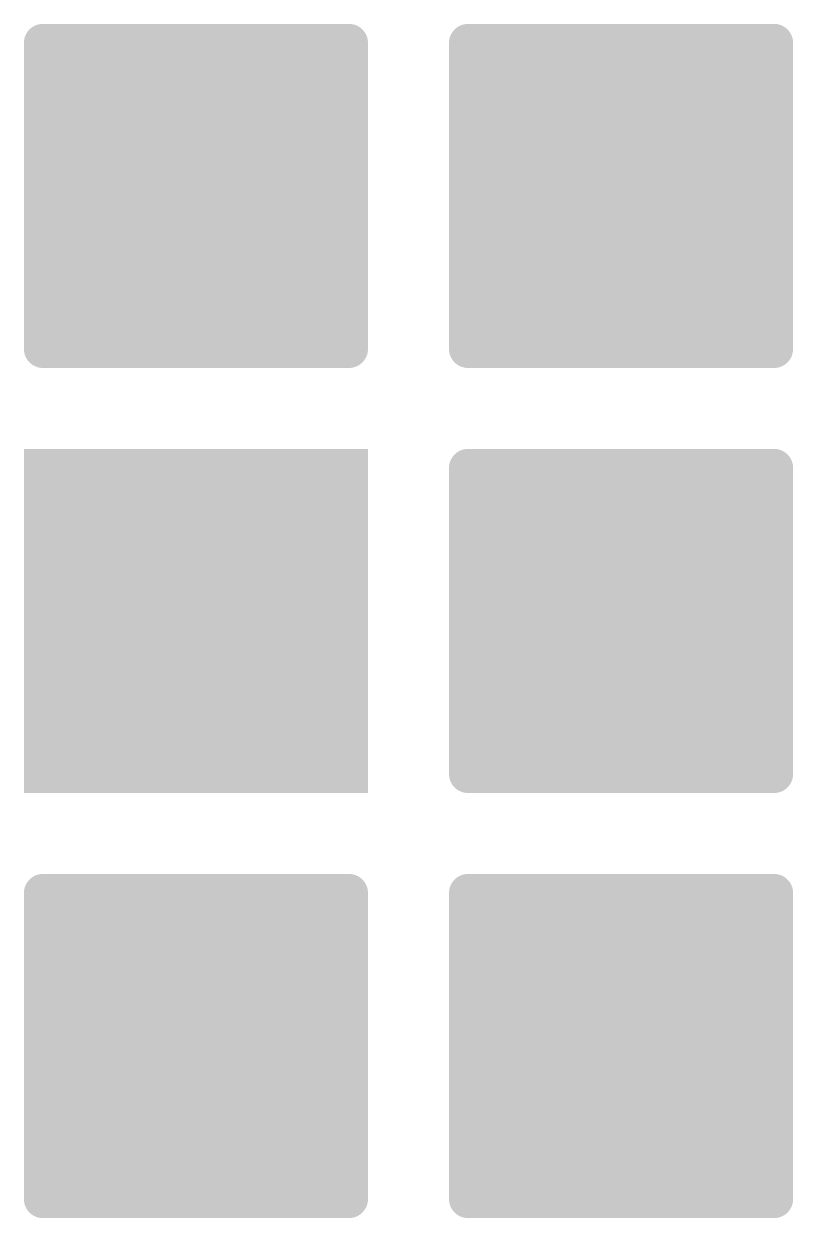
# Model space of a CAD drawing. Extents: x 18.8 to 58.3, y 22.4 to 94.7.
# Drawn here: x 38.242 to 41.318, y 66.534 to 71.31 of the extents above; entities that cross this region are included whole.
import ezdxf

# ---------------------------------------------------------------- set-up
doc = ezdxf.new("R2010")
doc.units = 0
doc.header["$MEASUREMENT"] = 0
doc.layers.get('0').update_dxf_attribs({"linetype": 'CONTINUOUS'})
doc.layers.add('SOLDERTOP_PHO', color=7, linetype='CONTINUOUS')

# ---------------------------------------------------------------- blocks, each defined once
blk = doc.blocks.new('SQUARE_276')
blk.add_solid([(0.688086, 0.688086), (0.688086, -0.688086), (-0.688086, 0.688086), (-0.688086, -0.688086)])
blk = doc.blocks.new('ROUND_31')
at = {"const_width": 0.0762}
blk.add_lwpolyline([(-0.0381, 0, 1), (0.0381, 0, 1)], format="xyb", close=True, dxfattribs=at)

msp = doc.modelspace()

# ---------------------------------------------------------------- linework, layer by layer
at = {"layer": 'SOLDERTOP_PHO', "const_width": 0.1524}
for points in [[(39.541704, 71.233792), (38.317932, 71.233792)], [(38.317932, 71.233792), (38.317932, 70.01002)], [(38.320218, 70.01002), (38.320218, 71.233792)], [(38.396418, 70.01002), (38.396418, 71.233792)], [(38.472618, 70.01002), (38.472618, 71.233792)], [(38.548818, 70.01002), (38.548818, 71.233792)], [(38.625018, 70.01002), (38.625018, 71.233792)], [(38.701218, 70.01002), (38.701218, 71.233792)], [(38.777418, 70.01002), (38.777418, 71.233792)], [(38.853618, 70.01002), (38.853618, 71.233792)], [(38.929818, 70.01002), (38.929818, 71.233792)], [(39.006018, 70.01002), (39.006018, 71.233792)], [(39.082218, 70.01002), (39.082218, 71.233792)], [(39.158418, 70.01002), (39.158418, 71.233792)], [(39.234618, 70.01002), (39.234618, 71.233792)], [(39.310818, 70.01002), (39.310818, 71.233792)], [(39.387018, 70.01002), (39.387018, 71.233792)], [(39.463218, 70.01002), (39.463218, 71.233792)], [(39.539418, 70.01002), (39.539418, 71.233792)], [(39.541704, 70.01002), (39.541704, 71.233792)], [(41.241726, 71.233792), (40.017954, 71.233792)], [(40.017954, 71.233792), (40.017954, 70.01002)], [(40.072818, 70.01002), (40.072818, 71.233792)], [(40.149018, 70.01002), (40.149018, 71.233792)], [(40.225218, 70.01002), (40.225218, 71.233792)], [(40.301418, 70.01002), (40.301418, 71.233792)], [(40.377618, 70.01002), (40.377618, 71.233792)], [(40.453818, 70.01002), (40.453818, 71.233792)], [(40.530018, 70.01002), (40.530018, 71.233792)], [(40.606218, 70.01002), (40.606218, 71.233792)], [(40.682418, 70.01002), (40.682418, 71.233792)], [(40.758618, 70.01002), (40.758618, 71.233792)], [(40.834818, 70.01002), (40.834818, 71.233792)], [(40.911018, 70.01002), (40.911018, 71.233792)], [(40.987218, 70.01002), (40.987218, 71.233792)], [(41.063418, 70.01002), (41.063418, 71.233792)], [(41.139618, 70.01002), (41.139618, 71.233792)], [(41.215818, 70.01002), (41.215818, 71.233792)], [(41.241726, 70.01002), (41.241726, 71.233792)], [(38.317932, 70.01002), (39.541704, 70.01002)], [(40.017954, 70.01002), (41.241726, 70.01002)], [(41.241726, 69.534024), (40.017954, 69.534024)], [(40.017954, 69.534024), (40.017954, 68.309998)], [(40.072818, 68.309998), (40.072818, 69.534024)], [(40.149018, 68.309998), (40.149018, 69.534024)], [(40.225218, 68.309998), (40.225218, 69.534024)], [(40.301418, 68.309998), (40.301418, 69.534024)], [(40.377618, 68.309998), (40.377618, 69.534024)], [(40.453818, 68.309998), (40.453818, 69.534024)], [(40.530018, 68.309998), (40.530018, 69.534024)], [(40.606218, 68.309998), (40.606218, 69.534024)], [(40.682418, 68.309998), (40.682418, 69.534024)], [(40.758618, 68.309998), (40.758618, 69.534024)], [(40.834818, 68.309998), (40.834818, 69.534024)], [(40.911018, 68.309998), (40.911018, 69.534024)], [(40.987218, 68.309998), (40.987218, 69.534024)], [(41.063418, 68.309998), (41.063418, 69.534024)], [(41.139618, 68.309998), (41.139618, 69.534024)], [(41.215818, 68.309998), (41.215818, 69.534024)], [(41.241726, 68.309998), (41.241726, 69.534024)], [(40.017954, 68.309998), (41.241726, 68.309998)], [(39.541704, 67.834002), (38.317932, 67.834002)], [(38.317932, 67.834002), (38.317932, 66.609976)], [(38.320218, 66.609976), (38.320218, 67.834002)], [(38.396418, 66.609976), (38.396418, 67.834002)], [(38.472618, 66.609976), (38.472618, 67.834002)], [(38.548818, 66.609976), (38.548818, 67.834002)], [(38.625018, 66.609976), (38.625018, 67.834002)], [(38.701218, 66.609976), (38.701218, 67.834002)], [(38.777418, 66.609976), (38.777418, 67.834002)], [(38.853618, 66.609976), (38.853618, 67.834002)], [(38.929818, 66.609976), (38.929818, 67.834002)], [(39.006018, 66.609976), (39.006018, 67.834002)], [(39.082218, 66.609976), (39.082218, 67.834002)], [(39.158418, 66.609976), (39.158418, 67.834002)], [(39.234618, 66.609976), (39.234618, 67.834002)], [(39.310818, 66.609976), (39.310818, 67.834002)], [(39.387018, 66.609976), (39.387018, 67.834002)], [(39.463218, 66.609976), (39.463218, 67.834002)], [(39.539418, 66.609976), (39.539418, 67.834002)], [(39.541704, 66.609976), (39.541704, 67.834002)], [(41.241726, 67.834002), (40.017954, 67.834002)], [(40.017954, 67.834002), (40.017954, 66.609976)], [(40.072818, 66.609976), (40.072818, 67.834002)], [(40.149018, 66.609976), (40.149018, 67.834002)], [(40.225218, 66.609976), (40.225218, 67.834002)], [(40.301418, 66.609976), (40.301418, 67.834002)], [(40.377618, 66.609976), (40.377618, 67.834002)], [(40.453818, 66.609976), (40.453818, 67.834002)], [(40.530018, 66.609976), (40.530018, 67.834002)], [(40.606218, 66.609976), (40.606218, 67.834002)], [(40.682418, 66.609976), (40.682418, 67.834002)], [(40.758618, 66.609976), (40.758618, 67.834002)], [(40.834818, 66.609976), (40.834818, 67.834002)], [(40.911018, 66.609976), (40.911018, 67.834002)], [(40.987218, 66.609976), (40.987218, 67.834002)], [(41.063418, 66.609976), (41.063418, 67.834002)], [(41.139618, 66.609976), (41.139618, 67.834002)], [(41.215818, 66.609976), (41.215818, 67.834002)], [(41.241726, 66.609976), (41.241726, 67.834002)], [(38.317932, 66.609976), (39.541704, 66.609976)], [(40.017954, 66.609976), (41.241726, 66.609976)]]:
    msp.add_lwpolyline(points, dxfattribs=at)

# ---------------------------------------------------------------- block references
at = {"layer": 'SOLDERTOP_PHO'}
for name, p in [('ROUND_31', (38.317932, 71.233792)), ('ROUND_31', (38.320218, 71.233792)), ('ROUND_31', (38.396418, 71.233792)), ('ROUND_31', (38.472618, 71.233792)), ('ROUND_31', (38.548818, 71.233792)), ('ROUND_31', (38.625018, 71.233792)), ('ROUND_31', (38.701218, 71.233792)), ('ROUND_31', (38.777418, 71.233792)), ('ROUND_31', (38.853618, 71.233792)), ('ROUND_31', (38.929818, 71.233792)), ('ROUND_31', (39.006018, 71.233792)), ('ROUND_31', (39.082218, 71.233792)), ('ROUND_31', (39.158418, 71.233792)), ('ROUND_31', (39.234618, 71.233792)), ('ROUND_31', (39.310818, 71.233792)), ('ROUND_31', (39.387018, 71.233792)), ('ROUND_31', (39.463218, 71.233792)), ('ROUND_31', (39.539418, 71.233792)), ('ROUND_31', (39.541704, 71.233792)), ('ROUND_31', (39.541704, 71.233792)), ('ROUND_31', (40.017954, 71.233792)), ('ROUND_31', (40.072818, 71.233792)), ('ROUND_31', (40.149018, 71.233792)), ('ROUND_31', (40.225218, 71.233792)), ('ROUND_31', (40.301418, 71.233792)), ('ROUND_31', (40.377618, 71.233792)), ('ROUND_31', (40.453818, 71.233792)), ('ROUND_31', (40.530018, 71.233792)), ('ROUND_31', (40.606218, 71.233792)), ('ROUND_31', (40.682418, 71.233792)), ('ROUND_31', (40.758618, 71.233792)), ('ROUND_31', (40.834818, 71.233792)), ('ROUND_31', (40.911018, 71.233792)), ('ROUND_31', (40.987218, 71.233792)), ('ROUND_31', (41.063418, 71.233792)), ('ROUND_31', (41.139618, 71.233792)), ('ROUND_31', (41.215818, 71.233792)), ('ROUND_31', (41.241726, 71.233792)), ('ROUND_31', (41.241726, 71.233792)), ('ROUND_31', (38.317932, 70.01002)), ('ROUND_31', (38.320218, 70.01002)), ('ROUND_31', (38.396418, 70.01002)), ('ROUND_31', (38.472618, 70.01002)), ('ROUND_31', (38.548818, 70.01002)), ('ROUND_31', (38.625018, 70.01002)), ('ROUND_31', (38.701218, 70.01002)), ('ROUND_31', (38.777418, 70.01002)), ('ROUND_31', (38.853618, 70.01002)), ('ROUND_31', (38.929818, 70.01002)), ('ROUND_31', (39.006018, 70.01002)), ('ROUND_31', (39.082218, 70.01002)), ('ROUND_31', (39.158418, 70.01002)), ('ROUND_31', (39.234618, 70.01002)), ('ROUND_31', (39.310818, 70.01002)), ('ROUND_31', (39.387018, 70.01002)), ('ROUND_31', (39.463218, 70.01002)), ('ROUND_31', (39.539418, 70.01002)), ('ROUND_31', (39.541704, 70.01002)), ('ROUND_31', (40.017954, 70.01002)), ('ROUND_31', (40.072818, 70.01002)), ('ROUND_31', (40.149018, 70.01002)), ('ROUND_31', (40.225218, 70.01002)), ('ROUND_31', (40.301418, 70.01002)), ('ROUND_31', (40.377618, 70.01002)), ('ROUND_31', (40.453818, 70.01002)), ('ROUND_31', (40.530018, 70.01002)), ('ROUND_31', (40.606218, 70.01002)), ('ROUND_31', (40.682418, 70.01002)), ('ROUND_31', (40.758618, 70.01002)), ('ROUND_31', (40.834818, 70.01002)), ('ROUND_31', (40.911018, 70.01002)), ('ROUND_31', (40.987218, 70.01002)), ('ROUND_31', (41.063418, 70.01002)), ('ROUND_31', (41.139618, 70.01002)), ('ROUND_31', (41.215818, 70.01002)), ('ROUND_31', (41.241726, 70.01002)), ('SQUARE_276', (38.929818, 68.921884)), ('ROUND_31', (40.017954, 69.534024)), ('ROUND_31', (40.072818, 69.534024)), ('ROUND_31', (40.149018, 69.534024)), ('ROUND_31', (40.225218, 69.534024)), ('ROUND_31', (40.301418, 69.534024)), ('ROUND_31', (40.377618, 69.534024)), ('ROUND_31', (40.453818, 69.534024)), ('ROUND_31', (40.530018, 69.534024)), ('ROUND_31', (40.606218, 69.534024)), ('ROUND_31', (40.682418, 69.534024)), ('ROUND_31', (40.758618, 69.534024)), ('ROUND_31', (40.834818, 69.534024)), ('ROUND_31', (40.911018, 69.534024)), ('ROUND_31', (40.987218, 69.534024)), ('ROUND_31', (41.063418, 69.534024)), ('ROUND_31', (41.139618, 69.534024)), ('ROUND_31', (41.215818, 69.534024)), ('ROUND_31', (41.241726, 69.534024)), ('ROUND_31', (41.241726, 69.534024)), ('ROUND_31', (40.017954, 68.309998)), ('ROUND_31', (40.072818, 68.309998)), ('ROUND_31', (40.149018, 68.309998)), ('ROUND_31', (40.225218, 68.309998)), ('ROUND_31', (40.301418, 68.309998)), ('ROUND_31', (40.377618, 68.309998)), ('ROUND_31', (40.453818, 68.309998)), ('ROUND_31', (40.530018, 68.309998)), ('ROUND_31', (40.606218, 68.309998)), ('ROUND_31', (40.682418, 68.309998)), ('ROUND_31', (40.758618, 68.309998)), ('ROUND_31', (40.834818, 68.309998)), ('ROUND_31', (40.911018, 68.309998)), ('ROUND_31', (40.987218, 68.309998)), ('ROUND_31', (41.063418, 68.309998)), ('ROUND_31', (41.139618, 68.309998)), ('ROUND_31', (41.215818, 68.309998)), ('ROUND_31', (41.241726, 68.309998)), ('ROUND_31', (38.317932, 67.834002)), ('ROUND_31', (38.320218, 67.834002)), ('ROUND_31', (38.396418, 67.834002)), ('ROUND_31', (38.472618, 67.834002)), ('ROUND_31', (38.548818, 67.834002)), ('ROUND_31', (38.625018, 67.834002)), ('ROUND_31', (38.701218, 67.834002)), ('ROUND_31', (38.777418, 67.834002)), ('ROUND_31', (38.853618, 67.834002)), ('ROUND_31', (38.929818, 67.834002)), ('ROUND_31', (39.006018, 67.834002)), ('ROUND_31', (39.082218, 67.834002)), ('ROUND_31', (39.158418, 67.834002)), ('ROUND_31', (39.234618, 67.834002)), ('ROUND_31', (39.310818, 67.834002)), ('ROUND_31', (39.387018, 67.834002)), ('ROUND_31', (39.463218, 67.834002)), ('ROUND_31', (39.539418, 67.834002)), ('ROUND_31', (39.541704, 67.834002)), ('ROUND_31', (39.541704, 67.834002)), ('ROUND_31', (40.017954, 67.834002)), ('ROUND_31', (40.072818, 67.834002)), ('ROUND_31', (40.149018, 67.834002)), ('ROUND_31', (40.225218, 67.834002)), ('ROUND_31', (40.301418, 67.834002)), ('ROUND_31', (40.377618, 67.834002)), ('ROUND_31', (40.453818, 67.834002)), ('ROUND_31', (40.530018, 67.834002)), ('ROUND_31', (40.606218, 67.834002)), ('ROUND_31', (40.682418, 67.834002)), ('ROUND_31', (40.758618, 67.834002)), ('ROUND_31', (40.834818, 67.834002)), ('ROUND_31', (40.911018, 67.834002)), ('ROUND_31', (40.987218, 67.834002)), ('ROUND_31', (41.063418, 67.834002)), ('ROUND_31', (41.139618, 67.834002)), ('ROUND_31', (41.215818, 67.834002)), ('ROUND_31', (41.241726, 67.834002)), ('ROUND_31', (41.241726, 67.834002)), ('ROUND_31', (38.317932, 66.609976)), ('ROUND_31', (38.320218, 66.609976)), ('ROUND_31', (38.396418, 66.609976)), ('ROUND_31', (38.472618, 66.609976)), ('ROUND_31', (38.548818, 66.609976)), ('ROUND_31', (38.625018, 66.609976)), ('ROUND_31', (38.701218, 66.609976)), ('ROUND_31', (38.777418, 66.609976)), ('ROUND_31', (38.853618, 66.609976)), ('ROUND_31', (38.929818, 66.609976)), ('ROUND_31', (39.006018, 66.609976)), ('ROUND_31', (39.082218, 66.609976)), ('ROUND_31', (39.158418, 66.609976)), ('ROUND_31', (39.234618, 66.609976)), ('ROUND_31', (39.310818, 66.609976)), ('ROUND_31', (39.387018, 66.609976)), ('ROUND_31', (39.463218, 66.609976)), ('ROUND_31', (39.539418, 66.609976)), ('ROUND_31', (39.541704, 66.609976)), ('ROUND_31', (40.017954, 66.609976)), ('ROUND_31', (40.072818, 66.609976)), ('ROUND_31', (40.149018, 66.609976)), ('ROUND_31', (40.225218, 66.609976)), ('ROUND_31', (40.301418, 66.609976)), ('ROUND_31', (40.377618, 66.609976)), ('ROUND_31', (40.453818, 66.609976)), ('ROUND_31', (40.530018, 66.609976)), ('ROUND_31', (40.606218, 66.609976)), ('ROUND_31', (40.682418, 66.609976)), ('ROUND_31', (40.758618, 66.609976)), ('ROUND_31', (40.834818, 66.609976)), ('ROUND_31', (40.911018, 66.609976)), ('ROUND_31', (40.987218, 66.609976)), ('ROUND_31', (41.063418, 66.609976)), ('ROUND_31', (41.139618, 66.609976)), ('ROUND_31', (41.215818, 66.609976)), ('ROUND_31', (41.241726, 66.609976))]:
    msp.add_blockref(name, p, dxfattribs=at)

doc.saveas('drawing.dxf')
